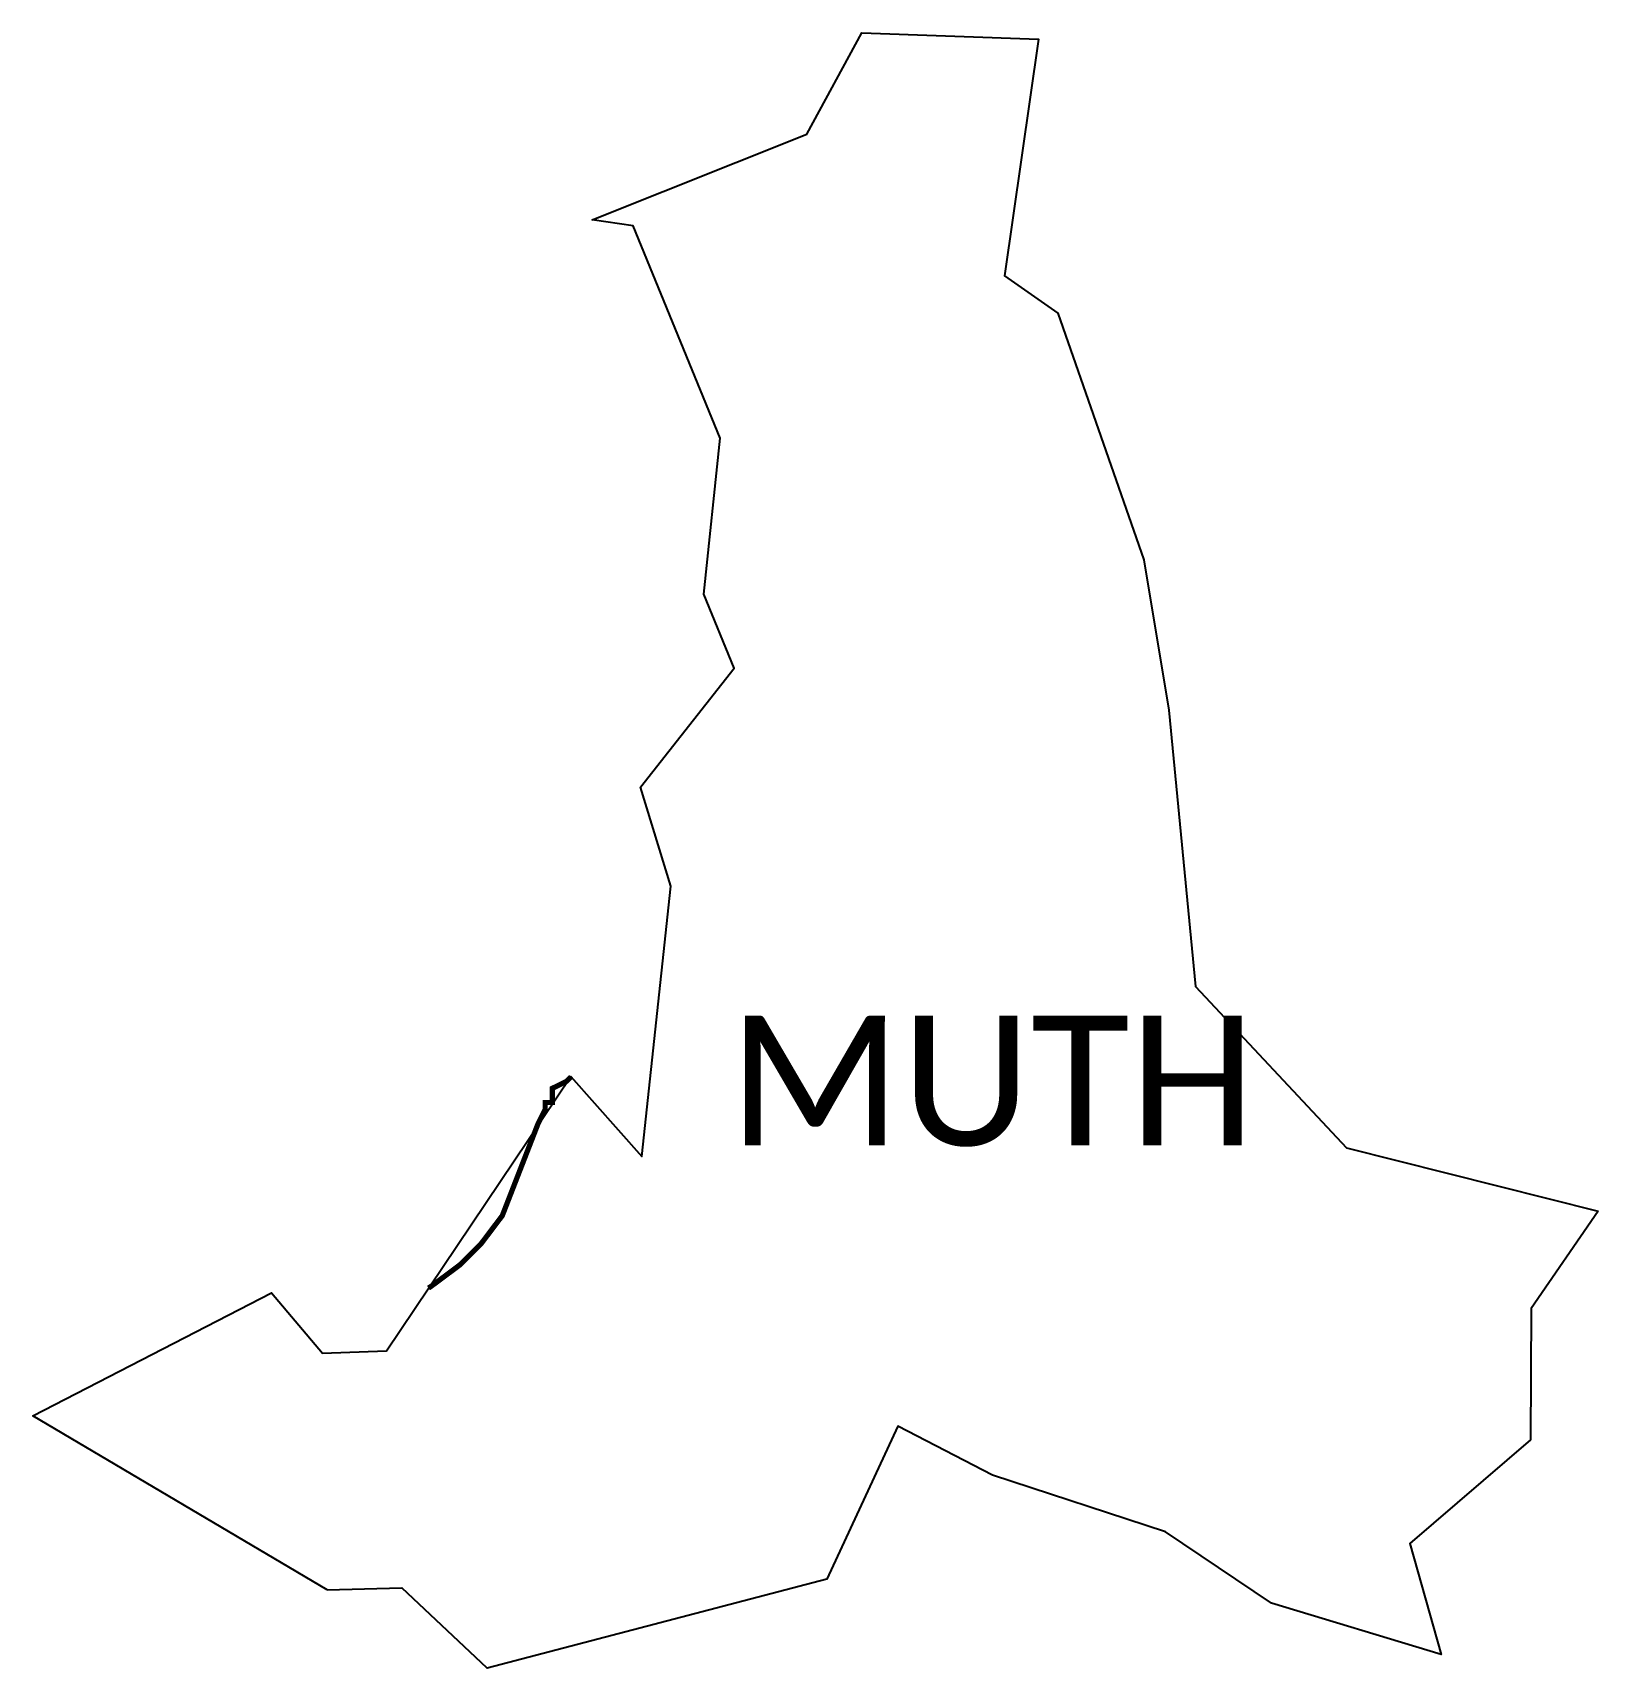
# Model space of a CAD drawing. Header units: metres. Extents: x 354081 to 354977, y 1748971 to 1749907.
import ezdxf

# ---------------------------------------------------------------- set-up
doc = ezdxf.new("R2010")
doc.units = ezdxf.units.M
for name, color, linetype in [('HAZARDS LINE', 1, 'Continuous'), ('village', 3, 'Continuous'), ('VILLAGE NAME', 250, 'Continuous')]:
    doc.layers.add(name, color=color, linetype=linetype)
doc.styles.get("Standard").update_dxf_attribs({"font": 'simplex.shx'})

msp = doc.modelspace()

# ---------------------------------------------------------------- linework, layer by layer
at = {"color": 3, "true_color": 0x00ff00, "flags": 128}
msp.add_lwpolyline([(354249.82, 1749015.83), (354292.54, 1749017.04)], dxfattribs=at)
at = {"layer": 'HAZARDS LINE', "lineweight": 18, "const_width": 3}
msp.add_lwpolyline([(354307.85, 1749188.62), (354309.35, 1749189.61), (354325.61, 1749201.73), (354337.83, 1749213.85), (354350.05, 1749230.04), (354370.52, 1749282.7), (354374.61, 1749290.8), (354374.62, 1749294.86), (354378.68, 1749294.84), (354378.71, 1749302.96), (354386.83, 1749306.98), (354389.39, 1749309.52)], dxfattribs=at)
at = {"layer": 'village', "color": 3, "true_color": 0x00ff00}
for points in [[(354249.83, 1749015.81, 0), (354081.35, 1749115.37, 0), (354217.97, 1749185.9, 0), (354247.2, 1749151.31, 0), (354283.72, 1749152.72, 0), (354389.22, 1749309.71, 0), (354430.01, 1749263.89, 0), (354446.47, 1749418.77, 0), (354429.23, 1749475.35, 0), (354482.68, 1749543.52, 0), (354465.35, 1749585.92, 0), (354474.72, 1749675.21, 0), (354425.04, 1749796.7, 0), (354401.58, 1749800.18, 0), (354524.38, 1749849.14, 0), (354555.78, 1749907.32, 0), (354657, 1749903.69, 0), (354637.39, 1749768.14, 0), (354667.98, 1749746.8, 0), (354717.14, 1749605.58, 0), (354731.52, 1749519.49, 0), (354746.7, 1749361.27, 0), (354833.22, 1749268.98, 0), (354977.27, 1749232.73, 0)], [(354977.27, 1749232.73, 0), (354938.86, 1749176.85, 0), (354938.5, 1749101.65, 0), (354869.46, 1749042.3, 0), (354887.28, 1748978.79, 0), (354790.21, 1749008.26, 0), (354729.68, 1749048.99, 0), (354630.51, 1749081.49, 0), (354576.37, 1749109.56, 0), (354535.81, 1749021.86, 0), (354341.33, 1748970.93, 0), (354292.54, 1749017.04, 0)]]:
    msp.add_polyline3d(points, dxfattribs=at)

# ---------------------------------------------------------------- texts
at = {"layer": 'VILLAGE NAME', "insert": (354479.5, 1749344.62), "char_height": 74.235, "attachment_point": 1, "rotation": 359.9793}
msp.add_mtext_dynamic_manual_height_columns('{\\fCalibri|b0|i0|c0|p34;MUTH}', width=732.5357, gutter_width=371.17, heights=[0], dxfattribs=at)

doc.saveas('drawing.dxf')
